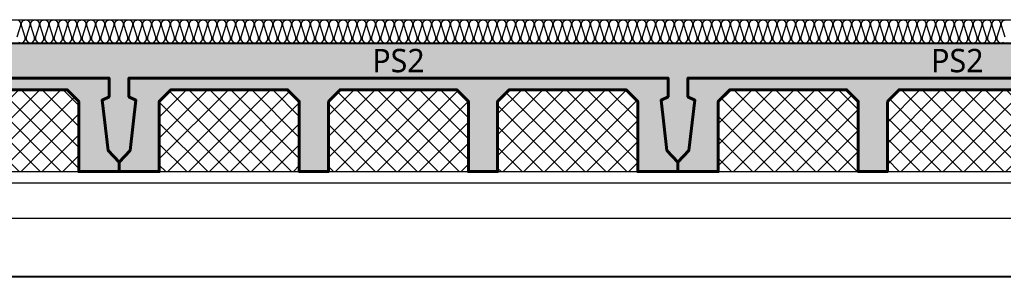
# Model space of a CAD drawing. Header units: millimetres. Extents: x 0 to 420000, y 0 to 297000.
# Drawn here: x 269607 to 273822, y 33150 to 34300 of the extents above; entities that cross this region are included whole.
import ezdxf
from ezdxf.enums import TextEntityAlignment as Align

# ---------------------------------------------------------------- set-up
doc = ezdxf.new("R2010")
doc.units = ezdxf.units.MM
doc.linetypes.add('0731_main_plan$0$form_$0$y-Landschaft$0$_$1$20120914_Verkehrsflächen_Grün$0$20120628_xref - Gammel$1$3_H-GL_F1_U3 - Default$0${ Offset Lines }', pattern=[0])
doc.linetypes.add('CEN', pattern=[62, 60, -1, 0, -1])
for name, color, linetype, lineweight in [('A-AXIS-LINE', 1, 'CEN', 15), ('A-CONC-LIN1', 2, 'Continuous', 40), ('A-CONC-LIN2', 7, 'Continuous', 25), ('A-ELEV-LIN2', 7, 'Continuous', 25), ('A-XXXX-INSL1', 15, 'Continuous', 18), ('A-XXXX-INSL2', 8, 'Continuous', 18)]:
    doc.layers.add(name, color=color, linetype=linetype, lineweight=lineweight)
doc.layers.add('A-CONC-SOLD', color=253, linetype='CEN')
doc.layers.add('A-XXXX-NPLT', color=144, linetype='Continuous', lineweight=15, plot=False)
doc.styles.add('맑은고딕', font='')
doc.styles.get('맑은고딕').set_extended_font_data('Malgun Gothic')

# ---------------------------------------------------------------- blocks, each defined once
blk = doc.blocks.new('axis(211208)')
at = {"layer": 'A-AXIS-LINE', "ltscale": 1000}
blk.add_line((4631788.1, -432118.7), (4955413.1, -432118.7), dxfattribs=at)
blk = doc.blocks.new('PS2')
at = {"layer": 'A-CONC-SOLD'}
h = blk.add_hatch(color=256, dxfattribs=at)
h.dxf.hatch_style = 1
h.paths.add_polyline_path([(1197.5, 0), (-1197.5, 0), (-1197.5, -510), (-1150.5, -460), (-1125, -245), (-1155, -230), (-1155, -150), (1155, -150), (1155, -230), (1125, -245), (1150.5, -460), (1197.5, -510)])
h = blk.add_hatch(color=256, dxfattribs=at)
h.dxf.hatch_style = 1
h.paths.add_polyline_path([(-1150.5, -460), (-1197.5, -510), (-1197.5, -550), (-1025, -550), (-1025, -510), (-1025, -250), (-975, -200), (-475, -200), (-425, -250), (-425, -510), (-425, -550), (-300, -550), (-300, -510), (-300, -250), (-250, -200), (250, -200), (300, -250), (300, -510), (300, -550), (425, -550), (425, -510), (425, -250), (475, -200), (975, -200), (1025, -250), (1025, -510), (1025, -550), (1197.5, -550), (1197.5, -510), (1150.5, -460), (1125, -245), (1155, -230), (1155, -150), (-1155, -150), (-1155, -230), (-1125, -245)])
at = {"layer": 'A-XXXX-INSL2'}
h = blk.add_hatch(dxfattribs=at)
h.set_pattern_fill('ANSI37', color=256, scale=20)
h.set_pattern_definition([(45, (-289951.5, -41968), (-44.90128, 44.90128), []), (135, (-289951.5, -41968), (-44.90128, -44.90128), [])])
h.paths.add_polyline_path([(-975, -200), (-1025, -250), (-1025, -510), (-1025, -550), (-425, -550), (-425, -510), (-425, -250), (-475, -200)])
h.paths.add_polyline_path([(-250, -200), (-300, -250), (-300, -510), (-300, -550), (300, -550), (300, -510), (300, -250), (250, -200)])
h.paths.add_polyline_path([(425, -510), (425, -550), (1025, -550), (1025, -510), (1025, -250), (975, -200), (475, -200), (425, -250)])
at = {"layer": 'A-CONC-LIN1', "color": 2, "linetype": '0731_main_plan$0$form_$0$y-Landschaft$0$_$1$20120914_Verkehrsflächen_Grün$0$20120628_xref - Gammel$1$3_H-GL_F1_U3 - Default$0${ Offset Lines }'}
blk.add_lwpolyline([(-300, -250), (-300, -510), (-300, -510), (-300, -550), (-425, -550), (-425, -510), (-425, -510), (-425, -250), (-475, -200), (-975, -200), (-1025, -250), (-1025, -510), (-1025, -510), (-1025, -550), (-1197.5, -550), (-1197.5, -510), (-1150.5, -460), (-1125, -245), (-1155, -230), (-1155, -150), (1155, -150), (1155, -230), (1125, -245), (1150.5, -460), (1197.5, -510), (1197.5, -550), (1025, -550), (1025, -510), (1025, -510), (1025, -250), (975, -200), (475, -200), (425, -250), (425, -510), (425, -510), (425, -550), (300, -550), (300, -510), (300, -510), (300, -250), (250, -200), (-250, -200)], close=True, dxfattribs=at)
at = {"layer": 'A-CONC-LIN2'}
blk.add_line((-1197.5, 0), (1197.5, 0), dxfattribs=at)
at = {"layer": 'A-XXXX-NPLT'}
for p, q in [((-1025, -550), (-425, -550)), ((-300, -550), (300, -550)), ((425, -550), (1025, -550))]:
    blk.add_line(p, q, dxfattribs=at)
at = {"layer": 'A-XXXX-NPLT', "style": '맑은고딕'}
blk.add_text('PS2', height=100, dxfattribs=at).set_placement((0, -75), align=Align.MIDDLE)
blk = doc.blocks.new('지하2층')
at = {"layer": 'A-ELEV-LIN2'}
blk.add_line((4822823.8, -392368.7), (4877723.8, -392368.7), dxfattribs=at)
at = {"layer": 'A-XXXX-INSL1'}
blk.add_lwpolyline([(4874723.8, -391968.7), (4834673.8, -391968.7), (4834673.8, -392418.7), (4833973.8, -392418.7), (4833973.8, -391968.7), (4825673.8, -391968.7)], dxfattribs=at)
at = {"layer": 'A-XXXX-INSL2'}
blk.add_line((4802023.8, -391268.7), (4878923.8, -391268.7), dxfattribs=at)
for points in [[(4839914.8, -391272.7), (4839921.8, -391282.7), (4839921.8, -391293.7), (4839905.8, -391343.7)], [(4839912.8, -391364.7), (4839923.8, -391368.7), (4839934.8, -391364.7), (4839941.8, -391354.7), (4839941.8, -391343.7), (4839925.8, -391293.7), (4839925.8, -391282.7), (4839932.8, -391272.7), (4839943.8, -391268.7), (4839954.8, -391272.7), (4839961.8, -391282.7), (4839961.8, -391293.7), (4839945.8, -391343.7), (4839945.8, -391354.7), (4839952.8, -391364.7), (4839963.8, -391368.7), (4839974.8, -391364.7), (4839981.8, -391354.7), (4839981.8, -391343.7), (4839965.8, -391293.7), (4839965.8, -391282.7), (4839972.8, -391272.7), (4839983.8, -391268.7), (4839994.8, -391272.7), (4840001.8, -391282.7), (4840001.8, -391293.7), (4839985.8, -391343.7), (4839985.8, -391354.7), (4839992.8, -391364.7), (4840003.8, -391368.7), (4840014.8, -391364.7), (4840021.8, -391354.7), (4840021.8, -391343.7), (4840005.8, -391293.7), (4840005.8, -391282.7), (4840012.8, -391272.7), (4840023.8, -391268.7), (4840034.8, -391272.7), (4840041.8, -391282.7), (4840041.8, -391293.7), (4840025.8, -391343.7), (4840025.8, -391354.7), (4840032.8, -391364.7), (4840043.8, -391368.7), (4840054.8, -391364.7), (4840061.8, -391354.7), (4840061.8, -391343.7), (4840045.8, -391293.7), (4840045.8, -391282.7), (4840052.8, -391272.7), (4840063.8, -391268.7), (4840074.8, -391272.7), (4840081.8, -391282.7), (4840081.8, -391293.7), (4840065.8, -391343.7), (4840065.8, -391354.7), (4840072.8, -391364.7), (4840083.8, -391368.7), (4840094.8, -391364.7), (4840101.8, -391354.7), (4840101.8, -391343.7), (4840085.8, -391293.7), (4840085.8, -391282.7), (4840092.8, -391272.7), (4840103.8, -391268.7), (4840114.8, -391272.7), (4840121.8, -391282.7), (4840121.8, -391293.7), (4840105.8, -391343.7), (4840105.8, -391354.7), (4840112.8, -391364.7), (4840123.8, -391368.7), (4840134.8, -391364.7), (4840141.8, -391354.7), (4840141.8, -391343.7), (4840125.8, -391293.7), (4840125.8, -391282.7), (4840132.8, -391272.7), (4840143.8, -391268.7), (4840154.8, -391272.7), (4840161.8, -391282.7), (4840161.8, -391293.7), (4840145.8, -391343.7), (4840145.8, -391354.7), (4840152.8, -391364.7), (4840163.8, -391368.7), (4840174.8, -391364.7), (4840181.8, -391354.7), (4840181.8, -391343.7), (4840165.8, -391293.7), (4840165.8, -391282.7), (4840172.8, -391272.7), (4840183.8, -391268.7), (4840194.8, -391272.7), (4840201.8, -391282.7), (4840201.8, -391293.7), (4840185.8, -391343.7), (4840185.8, -391354.7), (4840192.8, -391364.7), (4840203.8, -391368.7), (4840214.8, -391364.7), (4840221.8, -391354.7), (4840221.8, -391343.7), (4840205.8, -391293.7), (4840205.8, -391282.7), (4840212.8, -391272.7), (4840223.8, -391268.7), (4840234.8, -391272.7), (4840241.8, -391282.7), (4840241.8, -391293.7), (4840225.8, -391343.7), (4840225.8, -391354.7), (4840232.8, -391364.7), (4840243.8, -391368.7), (4840254.8, -391364.7), (4840261.8, -391354.7), (4840261.8, -391343.7), (4840245.8, -391293.7), (4840245.8, -391282.7), (4840252.8, -391272.7), (4840263.8, -391268.7), (4840274.8, -391272.7), (4840281.8, -391282.7), (4840281.8, -391293.7), (4840265.8, -391343.7), (4840265.8, -391354.7), (4840272.8, -391364.7), (4840283.8, -391368.7), (4840294.8, -391364.7), (4840301.8, -391354.7), (4840301.8, -391343.7), (4840285.8, -391293.7), (4840285.8, -391282.7), (4840292.8, -391272.7), (4840303.8, -391268.7), (4840314.8, -391272.7), (4840321.8, -391282.7), (4840321.8, -391293.7), (4840305.8, -391343.7), (4840305.8, -391354.7), (4840312.8, -391364.7), (4840323.8, -391368.7), (4840334.8, -391364.7), (4840341.8, -391354.7), (4840341.8, -391343.7), (4840325.8, -391293.7), (4840325.8, -391282.7), (4840332.8, -391272.7), (4840343.8, -391268.7), (4840354.8, -391272.7), (4840361.8, -391282.7), (4840361.8, -391293.7), (4840345.8, -391343.7), (4840345.8, -391354.7), (4840352.8, -391364.7), (4840363.8, -391368.7), (4840374.8, -391364.7), (4840381.8, -391354.7), (4840381.8, -391343.7), (4840365.8, -391293.7), (4840365.8, -391282.7), (4840372.8, -391272.7), (4840383.8, -391268.7), (4840394.8, -391272.7), (4840401.8, -391282.7), (4840401.8, -391293.7), (4840385.8, -391343.7), (4840385.8, -391354.7), (4840392.8, -391364.7), (4840403.8, -391368.7), (4840414.8, -391364.7), (4840421.8, -391354.7), (4840421.8, -391343.7), (4840405.8, -391293.7), (4840405.8, -391282.7), (4840412.8, -391272.7), (4840423.8, -391268.7), (4840434.8, -391272.7), (4840441.8, -391282.7), (4840441.8, -391293.7), (4840425.8, -391343.7), (4840425.8, -391354.7), (4840432.8, -391364.7), (4840443.8, -391368.7), (4840454.8, -391364.7), (4840461.8, -391354.7), (4840461.8, -391343.7), (4840445.8, -391293.7), (4840445.8, -391282.7), (4840452.8, -391272.7), (4840463.8, -391268.7), (4840474.8, -391272.7), (4840481.8, -391282.7), (4840481.8, -391293.7), (4840465.8, -391343.7), (4840465.8, -391354.7), (4840472.8, -391364.7), (4840483.8, -391368.7), (4840494.8, -391364.7), (4840501.8, -391354.7), (4840501.8, -391343.7), (4840485.8, -391293.7), (4840485.8, -391282.7), (4840492.8, -391272.7), (4840503.8, -391268.7), (4840514.8, -391272.7), (4840521.8, -391282.7), (4840521.8, -391293.7), (4840505.8, -391343.7), (4840505.8, -391354.7), (4840512.8, -391364.7), (4840523.8, -391368.7), (4840534.8, -391364.7), (4840541.8, -391354.7), (4840541.8, -391343.7), (4840525.8, -391293.7), (4840525.8, -391282.7), (4840532.8, -391272.7), (4840543.8, -391268.7), (4840554.8, -391272.7), (4840561.8, -391282.7), (4840561.8, -391293.7), (4840545.8, -391343.7), (4840545.8, -391354.7), (4840552.8, -391364.7), (4840563.8, -391368.7), (4840574.8, -391364.7), (4840581.8, -391354.7), (4840581.8, -391343.7), (4840565.8, -391293.7), (4840565.8, -391282.7), (4840572.8, -391272.7), (4840583.8, -391268.7), (4840594.8, -391272.7), (4840601.8, -391282.7), (4840601.8, -391293.7), (4840585.8, -391343.7), (4840585.8, -391354.7), (4840592.8, -391364.7), (4840603.8, -391368.7), (4840614.8, -391364.7), (4840621.8, -391354.7), (4840621.8, -391343.7), (4840605.8, -391293.7), (4840605.8, -391282.7), (4840612.8, -391272.7), (4840623.8, -391268.7), (4840634.8, -391272.7), (4840641.8, -391282.7), (4840641.8, -391293.7), (4840625.8, -391343.7), (4840625.8, -391354.7), (4840632.8, -391364.7), (4840643.8, -391368.7), (4840654.8, -391364.7), (4840661.8, -391354.7), (4840661.8, -391343.7), (4840645.8, -391293.7), (4840645.8, -391282.7), (4840652.8, -391272.7), (4840663.8, -391268.7), (4840674.8, -391272.7), (4840681.8, -391282.7), (4840681.8, -391293.7), (4840665.8, -391343.7), (4840665.8, -391354.7), (4840672.8, -391364.7), (4840683.8, -391368.7), (4840694.8, -391364.7), (4840701.8, -391354.7), (4840701.8, -391343.7), (4840685.8, -391293.7), (4840685.8, -391282.7), (4840692.8, -391272.7), (4840703.8, -391268.7), (4840714.8, -391272.7), (4840721.8, -391282.7), (4840721.8, -391293.7), (4840705.8, -391343.7), (4840705.8, -391354.7), (4840712.8, -391364.7), (4840723.8, -391368.7), (4840734.8, -391364.7), (4840741.8, -391354.7), (4840741.8, -391343.7), (4840725.8, -391293.7), (4840725.8, -391282.7), (4840732.8, -391272.7), (4840743.8, -391268.7), (4840754.8, -391272.7), (4840761.8, -391282.7), (4840761.8, -391293.7), (4840745.8, -391343.7), (4840745.8, -391354.7), (4840752.8, -391364.7), (4840763.8, -391368.7), (4840774.8, -391364.7), (4840781.8, -391354.7), (4840781.8, -391343.7), (4840765.8, -391293.7), (4840765.8, -391282.7), (4840772.8, -391272.7), (4840783.8, -391268.7), (4840794.8, -391272.7), (4840801.8, -391282.7), (4840801.8, -391293.7), (4840785.8, -391343.7), (4840785.8, -391354.7), (4840792.8, -391364.7), (4840803.8, -391368.7), (4840814.8, -391364.7), (4840821.8, -391354.7), (4840821.8, -391343.7), (4840805.8, -391293.7), (4840805.8, -391282.7), (4840812.8, -391272.7), (4840823.8, -391268.7), (4840834.8, -391272.7), (4840841.8, -391282.7), (4840841.8, -391293.7), (4840825.8, -391343.7), (4840825.8, -391354.7), (4840832.8, -391364.7), (4840843.8, -391368.7), (4840854.8, -391364.7), (4840861.8, -391354.7), (4840861.8, -391343.7), (4840845.8, -391293.7), (4840845.8, -391282.7), (4840852.8, -391272.7), (4840863.8, -391268.7), (4840874.8, -391272.7), (4840881.8, -391282.7), (4840881.8, -391293.7), (4840865.8, -391343.7), (4840865.8, -391354.7), (4840872.8, -391364.7), (4840883.8, -391368.7), (4840894.8, -391364.7), (4840901.8, -391354.7), (4840901.8, -391343.7), (4840885.8, -391293.7), (4840885.8, -391282.7), (4840892.8, -391272.7), (4840903.8, -391268.7), (4840914.8, -391272.7), (4840921.8, -391282.7), (4840921.8, -391293.7), (4840905.8, -391343.7), (4840905.8, -391354.7), (4840912.8, -391364.7), (4840923.8, -391368.7), (4840934.8, -391364.7), (4840941.8, -391354.7), (4840941.8, -391343.7), (4840925.8, -391293.7), (4840925.8, -391282.7), (4840932.8, -391272.7), (4840943.8, -391268.7), (4840954.8, -391272.7), (4840961.8, -391282.7), (4840961.8, -391293.7), (4840945.8, -391343.7), (4840945.8, -391354.7), (4840952.8, -391364.7), (4840963.8, -391368.7), (4840974.8, -391364.7), (4840981.8, -391354.7), (4840981.8, -391343.7), (4840965.8, -391293.7), (4840965.8, -391282.7), (4840972.8, -391272.7), (4840983.8, -391268.7), (4840994.8, -391272.7), (4841001.8, -391282.7), (4841001.8, -391293.7), (4840985.8, -391343.7), (4840985.8, -391354.7), (4840992.8, -391364.7), (4841003.8, -391368.7), (4841014.8, -391364.7), (4841021.8, -391354.7), (4841021.8, -391343.7), (4841005.8, -391293.7), (4841005.8, -391282.7), (4841012.8, -391272.7), (4841023.8, -391268.7), (4841034.8, -391272.7), (4841041.8, -391282.7), (4841041.8, -391293.7), (4841025.8, -391343.7), (4841025.8, -391354.7), (4841032.8, -391364.7), (4841043.8, -391368.7), (4841054.8, -391364.7), (4841061.8, -391354.7), (4841061.8, -391343.7), (4841045.8, -391293.7), (4841045.8, -391282.7), (4841052.8, -391272.7), (4841063.8, -391268.7), (4841074.8, -391272.7), (4841081.8, -391282.7), (4841081.8, -391293.7), (4841065.8, -391343.7), (4841065.8, -391354.7), (4841072.8, -391364.7), (4841083.8, -391368.7), (4841094.8, -391364.7), (4841101.8, -391354.7), (4841101.8, -391343.7), (4841085.8, -391293.7), (4841085.8, -391282.7), (4841092.8, -391272.7), (4841103.8, -391268.7), (4841114.8, -391272.7), (4841121.8, -391282.7), (4841121.8, -391293.7), (4841105.8, -391343.7), (4841105.8, -391354.7), (4841112.8, -391364.7), (4841123.8, -391368.7), (4841134.8, -391364.7), (4841141.8, -391354.7), (4841141.8, -391343.7), (4841125.8, -391293.7), (4841125.8, -391282.7), (4841132.8, -391272.7), (4841143.8, -391268.7), (4841154.8, -391272.7), (4841161.8, -391282.7), (4841161.8, -391293.7), (4841145.8, -391343.7), (4841145.8, -391354.7), (4841152.8, -391364.7), (4841163.8, -391368.7), (4841174.8, -391364.7), (4841181.8, -391354.7), (4841181.8, -391343.7), (4841165.8, -391293.7), (4841165.8, -391282.7), (4841172.8, -391272.7), (4841183.8, -391268.7), (4841194.8, -391272.7), (4841201.8, -391282.7), (4841201.8, -391293.7), (4841185.8, -391343.7), (4841185.8, -391354.7), (4841192.8, -391364.7), (4841203.8, -391368.7), (4841214.8, -391364.7), (4841221.8, -391354.7), (4841221.8, -391343.7), (4841205.8, -391293.7), (4841205.8, -391282.7), (4841212.8, -391272.7), (4841223.8, -391268.7), (4841234.8, -391272.7), (4841241.8, -391282.7), (4841241.8, -391293.7), (4841225.8, -391343.7), (4841225.8, -391354.7), (4841232.8, -391364.7), (4841243.8, -391368.7), (4841254.8, -391364.7), (4841261.8, -391354.7), (4841261.8, -391343.7), (4841245.8, -391293.7), (4841245.8, -391282.7), (4841252.8, -391272.7), (4841263.8, -391268.7), (4841274.8, -391272.7), (4841281.8, -391282.7), (4841281.8, -391293.7), (4841265.8, -391343.7), (4841265.8, -391354.7), (4841272.8, -391364.7), (4841283.8, -391368.7), (4841294.8, -391364.7), (4841301.8, -391354.7), (4841301.8, -391343.7), (4841285.8, -391293.7), (4841285.8, -391282.7), (4841292.8, -391272.7), (4841303.8, -391268.7), (4841314.8, -391272.7), (4841321.8, -391282.7), (4841321.8, -391293.7), (4841305.8, -391343.7), (4841305.8, -391354.7), (4841312.8, -391364.7), (4841323.8, -391368.7), (4841334.8, -391364.7), (4841341.8, -391354.7), (4841341.8, -391343.7), (4841325.8, -391293.7), (4841325.8, -391282.7), (4841332.8, -391272.7), (4841343.8, -391268.7), (4841354.8, -391272.7), (4841361.8, -391282.7), (4841361.8, -391293.7), (4841345.8, -391343.7), (4841345.8, -391354.7), (4841352.8, -391364.7), (4841363.8, -391368.7), (4841374.8, -391364.7), (4841381.8, -391354.7), (4841381.8, -391343.7), (4841365.8, -391293.7), (4841365.8, -391282.7), (4841372.8, -391272.7), (4841383.8, -391268.7), (4841394.8, -391272.7), (4841401.8, -391282.7), (4841401.8, -391293.7), (4841385.8, -391343.7), (4841385.8, -391354.7), (4841392.8, -391364.7), (4841403.8, -391368.7), (4841414.8, -391364.7), (4841421.8, -391354.7), (4841421.8, -391343.7), (4841405.8, -391293.7), (4841405.8, -391282.7), (4841412.8, -391272.7), (4841423.8, -391268.7), (4841434.8, -391272.7), (4841441.8, -391282.7), (4841441.8, -391293.7), (4841425.8, -391343.7), (4841425.8, -391354.7), (4841432.8, -391364.7), (4841443.8, -391368.7), (4841454.8, -391364.7), (4841461.8, -391354.7), (4841461.8, -391343.7), (4841445.8, -391293.7), (4841445.8, -391282.7), (4841452.8, -391272.7), (4841463.8, -391268.7), (4841474.8, -391272.7), (4841481.8, -391282.7), (4841481.8, -391293.7), (4841465.8, -391343.7), (4841465.8, -391354.7), (4841472.8, -391364.7), (4841483.8, -391368.7), (4841494.8, -391364.7), (4841501.8, -391354.7), (4841501.8, -391343.7), (4841485.8, -391293.7), (4841485.8, -391282.7), (4841492.8, -391272.7), (4841503.8, -391268.7), (4841514.8, -391272.7), (4841521.8, -391282.7), (4841521.8, -391293.7), (4841505.8, -391343.7), (4841505.8, -391354.7), (4841512.8, -391364.7), (4841523.8, -391368.7), (4841534.8, -391364.7), (4841541.8, -391354.7), (4841541.8, -391343.7), (4841525.8, -391293.7), (4841525.8, -391282.7), (4841532.8, -391272.7), (4841543.8, -391268.7), (4841554.8, -391272.7), (4841561.8, -391282.7), (4841561.8, -391293.7), (4841545.8, -391343.7), (4841545.8, -391354.7), (4841552.8, -391364.7), (4841563.8, -391368.7), (4841574.8, -391364.7), (4841581.8, -391354.7), (4841581.8, -391343.7), (4841565.8, -391293.7), (4841565.8, -391282.7), (4841572.8, -391272.7), (4841583.8, -391268.7), (4841594.8, -391272.7), (4841601.8, -391282.7), (4841601.8, -391293.7), (4841585.8, -391343.7), (4841585.8, -391354.7), (4841592.8, -391364.7), (4841603.8, -391368.7), (4841614.8, -391364.7), (4841621.8, -391354.7), (4841621.8, -391343.7), (4841605.8, -391293.7), (4841605.8, -391282.7), (4841612.8, -391272.7), (4841623.8, -391268.7), (4841634.8, -391272.7), (4841641.8, -391282.7), (4841641.8, -391293.7), (4841625.8, -391343.7), (4841625.8, -391354.7), (4841632.8, -391364.7), (4841643.8, -391368.7), (4841654.8, -391364.7), (4841661.8, -391354.7), (4841661.8, -391343.7), (4841645.8, -391293.7), (4841645.8, -391282.7), (4841652.8, -391272.7), (4841663.8, -391268.7), (4841674.8, -391272.7), (4841681.8, -391282.7), (4841681.8, -391293.7), (4841665.8, -391343.7), (4841665.8, -391354.7), (4841672.8, -391364.7), (4841683.8, -391368.7), (4841694.8, -391364.7), (4841701.8, -391354.7), (4841701.8, -391343.7), (4841685.8, -391293.7), (4841685.8, -391282.7), (4841692.8, -391272.7), (4841703.8, -391268.7), (4841714.8, -391272.7), (4841721.8, -391282.7), (4841721.8, -391293.7), (4841705.8, -391343.7), (4841705.8, -391354.7), (4841712.8, -391364.7), (4841723.8, -391368.7), (4841734.8, -391364.7), (4841741.8, -391354.7), (4841741.8, -391343.7), (4841725.8, -391293.7), (4841725.8, -391282.7), (4841732.8, -391272.7), (4841743.8, -391268.7), (4841754.8, -391272.7), (4841761.8, -391282.7), (4841761.8, -391293.7), (4841745.8, -391343.7), (4841745.8, -391354.7), (4841752.8, -391364.7), (4841763.8, -391368.7), (4841774.8, -391364.7), (4841781.8, -391354.7), (4841781.8, -391343.7), (4841765.8, -391293.7), (4841765.8, -391282.7), (4841772.8, -391272.7), (4841783.8, -391268.7), (4841794.8, -391272.7), (4841801.8, -391282.7), (4841801.8, -391293.7), (4841785.8, -391343.7), (4841785.8, -391354.7), (4841792.8, -391364.7), (4841803.8, -391368.7), (4841814.8, -391364.7), (4841821.8, -391354.7), (4841821.8, -391343.7), (4841805.8, -391293.7), (4841805.8, -391282.7), (4841812.8, -391272.7), (4841823.8, -391268.7), (4841834.8, -391272.7), (4841841.8, -391282.7), (4841841.8, -391293.7), (4841825.8, -391343.7), (4841825.8, -391354.7), (4841832.8, -391364.7), (4841843.8, -391368.7), (4841854.8, -391364.7), (4841861.8, -391354.7), (4841861.8, -391343.7), (4841845.8, -391293.7), (4841845.8, -391282.7), (4841852.8, -391272.7), (4841863.8, -391268.7), (4841874.8, -391272.7), (4841881.8, -391282.7), (4841881.8, -391293.7), (4841865.8, -391343.7), (4841865.8, -391354.7), (4841872.8, -391364.7), (4841883.8, -391368.7), (4841894.8, -391364.7), (4841901.8, -391354.7), (4841901.8, -391343.7), (4841885.8, -391293.7), (4841885.8, -391282.7), (4841892.8, -391272.7), (4841903.8, -391268.7), (4841914.8, -391272.7), (4841921.8, -391282.7), (4841921.8, -391293.7), (4841905.8, -391343.7), (4841905.8, -391354.7), (4841912.8, -391364.7), (4841923.8, -391368.7), (4841934.8, -391364.7), (4841941.8, -391354.7), (4841941.8, -391343.7), (4841925.8, -391293.7), (4841925.8, -391282.7), (4841932.8, -391272.7), (4841943.8, -391268.7), (4841954.8, -391272.7), (4841961.8, -391282.7), (4841961.8, -391293.7), (4841945.8, -391343.7), (4841945.8, -391354.7), (4841952.8, -391364.7), (4841963.8, -391368.7), (4841974.8, -391364.7), (4841981.8, -391354.7), (4841981.8, -391343.7), (4841965.8, -391293.7), (4841965.8, -391282.7), (4841972.8, -391272.7), (4841983.8, -391268.7), (4841994.8, -391272.7), (4842001.8, -391282.7), (4842001.8, -391293.7), (4841985.8, -391343.7), (4841985.8, -391354.7), (4841992.8, -391364.7), (4842003.8, -391368.7), (4842014.8, -391364.7), (4842021.8, -391354.7), (4842021.8, -391343.7), (4842005.8, -391293.7), (4842005.8, -391282.7), (4842012.8, -391272.7), (4842023.8, -391268.7), (4842034.8, -391272.7), (4842041.8, -391282.7), (4842041.8, -391293.7), (4842025.8, -391343.7), (4842025.8, -391354.7), (4842032.8, -391364.7), (4842043.8, -391368.7), (4842054.8, -391364.7), (4842061.8, -391354.7), (4842061.8, -391343.7), (4842045.8, -391293.7), (4842045.8, -391282.7), (4842052.8, -391272.7), (4842063.8, -391268.7), (4842074.8, -391272.7), (4842081.8, -391282.7), (4842081.8, -391293.7), (4842065.8, -391343.7), (4842065.8, -391354.7), (4842072.8, -391364.7), (4842083.8, -391368.7), (4842094.8, -391364.7), (4842101.8, -391354.7), (4842101.8, -391343.7), (4842085.8, -391293.7), (4842085.8, -391282.7), (4842092.8, -391272.7), (4842103.8, -391268.7), (4842114.8, -391272.7), (4842121.8, -391282.7), (4842121.8, -391293.7), (4842105.8, -391343.7), (4842105.8, -391354.7), (4842112.8, -391364.7), (4842123.8, -391368.7), (4842134.8, -391364.7), (4842141.8, -391354.7), (4842141.8, -391343.7), (4842125.8, -391293.7), (4842125.8, -391282.7), (4842132.8, -391272.7), (4842143.8, -391268.7), (4842154.8, -391272.7), (4842161.8, -391282.7), (4842161.8, -391293.7), (4842145.8, -391343.7), (4842145.8, -391354.7), (4842152.8, -391364.7), (4842163.8, -391368.7), (4842174.8, -391364.7), (4842181.8, -391354.7), (4842181.8, -391343.7), (4842165.8, -391293.7), (4842165.8, -391282.7), (4842172.8, -391272.7), (4842183.8, -391268.7), (4842194.8, -391272.7), (4842201.8, -391282.7), (4842201.8, -391293.7), (4842185.8, -391343.7), (4842185.8, -391354.7), (4842192.8, -391364.7), (4842203.8, -391368.7), (4842214.8, -391364.7), (4842221.8, -391354.7), (4842221.8, -391343.7), (4842205.8, -391293.7), (4842205.8, -391282.7), (4842212.8, -391272.7), (4842223.8, -391268.7), (4842234.8, -391272.7), (4842241.8, -391282.7), (4842241.8, -391293.7), (4842225.8, -391343.7), (4842225.8, -391354.7), (4842232.8, -391364.7), (4842243.8, -391368.7), (4842254.8, -391364.7), (4842261.8, -391354.7), (4842261.8, -391343.7), (4842245.8, -391293.7), (4842245.8, -391282.7), (4842252.8, -391272.7), (4842263.8, -391268.7), (4842274.8, -391272.7), (4842281.8, -391282.7), (4842281.8, -391293.7), (4842265.8, -391343.7), (4842265.8, -391354.7), (4842272.8, -391364.7), (4842283.8, -391368.7), (4842294.8, -391364.7), (4842301.8, -391354.7), (4842301.8, -391343.7), (4842285.8, -391293.7), (4842285.8, -391282.7), (4842292.8, -391272.7), (4842303.8, -391268.7), (4842314.8, -391272.7), (4842321.8, -391282.7), (4842321.8, -391293.7), (4842305.8, -391343.7), (4842305.8, -391354.7), (4842312.8, -391364.7), (4842323.8, -391368.7), (4842334.8, -391364.7), (4842341.8, -391354.7), (4842341.8, -391343.7), (4842325.8, -391293.7), (4842325.8, -391282.7), (4842332.8, -391272.7), (4842343.8, -391268.7), (4842354.8, -391272.7), (4842361.8, -391282.7), (4842361.8, -391293.7), (4842345.8, -391343.7), (4842345.8, -391354.7), (4842352.8, -391364.7), (4842363.8, -391368.7), (4842374.8, -391364.7), (4842381.8, -391354.7), (4842381.8, -391343.7), (4842365.8, -391293.7), (4842365.8, -391282.7), (4842372.8, -391272.7), (4842383.8, -391268.7), (4842394.8, -391272.7), (4842401.8, -391282.7), (4842401.8, -391293.7), (4842385.8, -391343.7), (4842385.8, -391354.7), (4842392.8, -391364.7), (4842403.8, -391368.7), (4842414.8, -391364.7), (4842421.8, -391354.7), (4842421.8, -391343.7), (4842405.8, -391293.7), (4842405.8, -391282.7), (4842412.8, -391272.7), (4842423.8, -391268.7), (4842434.8, -391272.7), (4842441.8, -391282.7), (4842441.8, -391293.7), (4842425.8, -391343.7), (4842425.8, -391354.7), (4842432.8, -391364.7), (4842443.8, -391368.7), (4842454.8, -391364.7), (4842461.8, -391354.7), (4842461.8, -391343.7), (4842445.8, -391293.7), (4842445.8, -391282.7), (4842452.8, -391272.7), (4842463.8, -391268.7), (4842474.8, -391272.7), (4842481.8, -391282.7), (4842481.8, -391293.7), (4842465.8, -391343.7), (4842465.8, -391354.7), (4842472.8, -391364.7), (4842483.8, -391368.7), (4842494.8, -391364.7), (4842501.8, -391354.7), (4842501.8, -391343.7), (4842485.8, -391293.7), (4842485.8, -391282.7), (4842492.8, -391272.7), (4842503.8, -391268.7), (4842514.8, -391272.7), (4842521.8, -391282.7), (4842521.8, -391293.7), (4842505.8, -391343.7), (4842505.8, -391354.7), (4842512.8, -391364.7), (4842523.8, -391368.7), (4842534.8, -391364.7), (4842541.8, -391354.7), (4842541.8, -391343.7), (4842525.8, -391293.7), (4842525.8, -391282.7), (4842532.8, -391272.7), (4842543.8, -391268.7), (4842554.8, -391272.7), (4842561.8, -391282.7), (4842561.8, -391293.7), (4842545.8, -391343.7), (4842545.8, -391354.7), (4842552.8, -391364.7), (4842563.8, -391368.7), (4842574.8, -391364.7), (4842581.8, -391354.7), (4842581.8, -391343.7), (4842565.8, -391293.7), (4842565.8, -391282.7), (4842572.8, -391272.7), (4842583.8, -391268.7), (4842594.8, -391272.7), (4842601.8, -391282.7), (4842601.8, -391293.7), (4842585.8, -391343.7), (4842585.8, -391354.7), (4842592.8, -391364.7), (4842603.8, -391368.7), (4842614.8, -391364.7), (4842621.8, -391354.7), (4842621.8, -391343.7), (4842605.8, -391293.7), (4842605.8, -391282.7), (4842612.8, -391272.7), (4842623.8, -391268.7), (4842634.8, -391272.7), (4842641.8, -391282.7), (4842641.8, -391293.7), (4842625.8, -391343.7), (4842625.8, -391354.7), (4842632.8, -391364.7), (4842643.8, -391368.7), (4842654.8, -391364.7), (4842661.8, -391354.7), (4842661.8, -391343.7), (4842645.8, -391293.7), (4842645.8, -391282.7), (4842652.8, -391272.7), (4842663.8, -391268.7), (4842674.8, -391272.7), (4842681.8, -391282.7), (4842681.8, -391293.7), (4842665.8, -391343.7), (4842665.8, -391354.7), (4842672.8, -391364.7), (4842683.8, -391368.7), (4842694.8, -391364.7), (4842701.8, -391354.7), (4842701.8, -391343.7), (4842685.8, -391293.7), (4842685.8, -391282.7), (4842692.8, -391272.7), (4842703.8, -391268.7), (4842714.8, -391272.7), (4842721.8, -391282.7), (4842721.8, -391293.7), (4842705.8, -391343.7), (4842705.8, -391354.7), (4842712.8, -391364.7), (4842723.8, -391368.7), (4842734.8, -391364.7), (4842741.8, -391354.7), (4842741.8, -391343.7), (4842725.8, -391293.7), (4842725.8, -391282.7), (4842732.8, -391272.7), (4842743.8, -391268.7), (4842754.8, -391272.7), (4842761.8, -391282.7), (4842761.8, -391293.7), (4842745.8, -391343.7), (4842745.8, -391354.7), (4842752.8, -391364.7), (4842763.8, -391368.7), (4842774.8, -391364.7), (4842781.8, -391354.7), (4842781.8, -391343.7), (4842765.8, -391293.7), (4842765.8, -391282.7), (4842772.8, -391272.7), (4842783.8, -391268.7), (4842794.8, -391272.7), (4842801.8, -391282.7), (4842801.8, -391293.7), (4842785.8, -391343.7), (4842785.8, -391354.7), (4842792.8, -391364.7), (4842803.8, -391368.7), (4842814.8, -391364.7), (4842821.8, -391354.7), (4842821.8, -391343.7), (4842805.8, -391293.7), (4842805.8, -391282.7), (4842812.8, -391272.7), (4842823.8, -391268.7), (4842834.8, -391272.7), (4842841.8, -391282.7), (4842841.8, -391293.7), (4842825.8, -391343.7), (4842825.8, -391354.7), (4842832.8, -391364.7), (4842843.8, -391368.7), (4842854.8, -391364.7), (4842861.8, -391354.7), (4842861.8, -391343.7), (4842845.8, -391293.7), (4842845.8, -391282.7), (4842852.8, -391272.7), (4842863.8, -391268.7), (4842874.8, -391272.7), (4842881.8, -391282.7), (4842881.8, -391293.7), (4842865.8, -391343.7), (4842865.8, -391354.7), (4842872.8, -391364.7), (4842883.8, -391368.7), (4842894.8, -391364.7), (4842901.8, -391354.7), (4842901.8, -391343.7), (4842885.8, -391293.7), (4842885.8, -391282.7), (4842892.8, -391272.7), (4842903.8, -391268.7), (4842914.8, -391272.7), (4842921.8, -391282.7), (4842921.8, -391293.7), (4842905.8, -391343.7), (4842905.8, -391354.7), (4842912.8, -391364.7), (4842923.8, -391368.7), (4842934.8, -391364.7), (4842941.8, -391354.7), (4842941.8, -391343.7), (4842925.8, -391293.7), (4842925.8, -391282.7), (4842932.8, -391272.7), (4842943.8, -391268.7), (4842954.8, -391272.7), (4842961.8, -391282.7), (4842961.8, -391293.7), (4842945.8, -391343.7), (4842945.8, -391354.7), (4842952.8, -391364.7), (4842963.8, -391368.7), (4842974.8, -391364.7), (4842981.8, -391354.7), (4842981.8, -391343.7), (4842965.8, -391293.7), (4842965.8, -391282.7), (4842972.8, -391272.7), (4842983.8, -391268.7), (4842994.8, -391272.7), (4843001.8, -391282.7), (4843001.8, -391293.7), (4842985.8, -391343.7), (4842985.8, -391354.7), (4842992.8, -391364.7), (4843003.8, -391368.7), (4843014.8, -391364.7), (4843021.8, -391354.7), (4843021.8, -391343.7), (4843005.8, -391293.7), (4843005.8, -391282.7), (4843012.8, -391272.7), (4843023.8, -391268.7), (4843034.8, -391272.7), (4843041.8, -391282.7), (4843041.8, -391293.7), (4843025.8, -391343.7), (4843025.8, -391354.7), (4843032.8, -391364.7), (4843043.8, -391368.7), (4843054.8, -391364.7), (4843061.8, -391354.7), (4843061.8, -391343.7), (4843045.8, -391293.7), (4843045.8, -391282.7), (4843052.8, -391272.7), (4843063.8, -391268.7), (4843074.8, -391272.7), (4843081.8, -391282.7), (4843081.8, -391293.7), (4843065.8, -391343.7), (4843065.8, -391354.7), (4843072.8, -391364.7), (4843083.8, -391368.7), (4843094.8, -391364.7), (4843101.8, -391354.7), (4843101.8, -391343.7), (4843085.8, -391293.7), (4843085.8, -391282.7), (4843092.8, -391272.7), (4843103.8, -391268.7), (4843114.8, -391272.7), (4843121.8, -391282.7), (4843121.8, -391293.7), (4843105.8, -391343.7), (4843105.8, -391354.7), (4843112.8, -391364.7), (4843123.8, -391368.7), (4843134.8, -391364.7), (4843141.8, -391354.7), (4843141.8, -391343.7), (4843125.8, -391293.7), (4843125.8, -391282.7), (4843132.8, -391272.7), (4843143.8, -391268.7), (4843154.8, -391272.7), (4843161.8, -391282.7), (4843161.8, -391293.7), (4843145.8, -391343.7), (4843145.8, -391354.7), (4843152.8, -391364.7), (4843163.8, -391368.7), (4843174.8, -391364.7), (4843181.8, -391354.7), (4843181.8, -391343.7), (4843165.8, -391293.7), (4843165.8, -391282.7), (4843172.8, -391272.7), (4843183.8, -391268.7), (4843194.8, -391272.7), (4843201.8, -391282.7), (4843201.8, -391293.7), (4843185.8, -391343.7), (4843185.8, -391354.7), (4843192.8, -391364.7), (4843203.8, -391368.7), (4843214.8, -391364.7), (4843221.8, -391354.7), (4843221.8, -391343.7), (4843205.8, -391293.7), (4843205.8, -391282.7), (4843212.8, -391272.7), (4843223.8, -391268.7), (4843234.8, -391272.7), (4843241.8, -391282.7), (4843241.8, -391293.7), (4843225.8, -391343.7), (4843225.8, -391354.7), (4843232.8, -391364.7), (4843243.8, -391368.7), (4843254.8, -391364.7), (4843261.8, -391354.7), (4843261.8, -391343.7), (4843245.8, -391293.7), (4843245.8, -391282.7), (4843252.8, -391272.7), (4843263.8, -391268.7), (4843274.8, -391272.7), (4843281.8, -391282.7), (4843281.8, -391293.7), (4843265.8, -391343.7), (4843265.8, -391354.7), (4843272.8, -391364.7), (4843283.8, -391368.7), (4843294.8, -391364.7), (4843301.8, -391354.7), (4843301.8, -391343.7), (4843285.8, -391293.7), (4843285.8, -391282.7), (4843292.8, -391272.7), (4843303.8, -391268.7), (4843314.8, -391272.7), (4843321.8, -391282.7), (4843321.8, -391293.7), (4843305.8, -391343.7), (4843305.8, -391354.7), (4843312.8, -391364.7), (4843323.8, -391368.7), (4843334.8, -391364.7), (4843341.8, -391354.7), (4843341.8, -391343.7), (4843325.8, -391293.7), (4843325.8, -391282.7), (4843332.8, -391272.7), (4843343.8, -391268.7), (4843354.8, -391272.7), (4843361.8, -391282.7), (4843361.8, -391293.7), (4843345.8, -391343.7), (4843345.8, -391354.7), (4843352.8, -391364.7), (4843363.8, -391368.7), (4843374.8, -391364.7), (4843381.8, -391354.7), (4843381.8, -391343.7), (4843365.8, -391293.7), (4843365.8, -391282.7), (4843372.8, -391272.7), (4843383.8, -391268.7), (4843394.8, -391272.7), (4843401.8, -391282.7), (4843401.8, -391293.7), (4843385.8, -391343.7), (4843385.8, -391354.7), (4843392.8, -391364.7), (4843403.8, -391368.7), (4843414.8, -391364.7), (4843421.8, -391354.7), (4843421.8, -391343.7), (4843405.8, -391293.7), (4843405.8, -391282.7), (4843412.8, -391272.7), (4843423.8, -391268.7), (4843434.8, -391272.7), (4843441.8, -391282.7), (4843441.8, -391293.7), (4843425.8, -391343.7), (4843425.8, -391354.7), (4843432.8, -391364.7), (4843443.8, -391368.7), (4843454.8, -391364.7), (4843461.8, -391354.7), (4843461.8, -391343.7), (4843445.8, -391293.7), (4843445.8, -391282.7), (4843452.8, -391272.7), (4843463.8, -391268.7), (4843474.8, -391272.7), (4843481.8, -391282.7), (4843481.8, -391293.7), (4843465.8, -391343.7), (4843465.8, -391354.7), (4843472.8, -391364.7), (4843483.8, -391368.7), (4843494.8, -391364.7), (4843501.8, -391354.7), (4843501.8, -391343.7), (4843485.8, -391293.7), (4843485.8, -391282.7), (4843492.8, -391272.7), (4843503.8, -391268.7), (4843514.8, -391272.7), (4843521.8, -391282.7), (4843521.8, -391293.7), (4843505.8, -391343.7), (4843505.8, -391354.7), (4843512.8, -391364.7), (4843523.8, -391368.7), (4843534.8, -391364.7), (4843541.8, -391354.7), (4843541.8, -391343.7), (4843525.8, -391293.7), (4843525.8, -391282.7), (4843532.8, -391272.7), (4843543.8, -391268.7), (4843554.8, -391272.7), (4843561.8, -391282.7), (4843561.8, -391293.7), (4843545.8, -391343.7), (4843545.8, -391354.7), (4843552.8, -391364.7), (4843563.8, -391368.7), (4843574.8, -391364.7), (4843581.8, -391354.7), (4843581.8, -391343.7), (4843565.8, -391293.7), (4843565.8, -391282.7), (4843572.8, -391272.7), (4843583.8, -391268.7), (4843594.8, -391272.7), (4843601.8, -391282.7), (4843601.8, -391293.7), (4843585.8, -391343.7), (4843585.8, -391354.7), (4843592.8, -391364.7), (4843603.8, -391368.7), (4843614.8, -391364.7), (4843621.8, -391354.7), (4843621.8, -391343.7), (4843605.8, -391293.7), (4843605.8, -391282.7), (4843612.8, -391272.7), (4843623.8, -391268.7), (4843634.8, -391272.7), (4843641.8, -391282.7), (4843641.8, -391293.7), (4843625.8, -391343.7), (4843625.8, -391354.7), (4843632.8, -391364.7), (4843643.8, -391368.7), (4843654.8, -391364.7), (4843661.8, -391354.7), (4843661.8, -391343.7), (4843645.8, -391293.7), (4843645.8, -391282.7), (4843652.8, -391272.7), (4843663.8, -391268.7), (4843674.8, -391272.7), (4843681.8, -391282.7), (4843681.8, -391293.7), (4843665.8, -391343.7), (4843665.8, -391354.7), (4843672.8, -391364.7), (4843683.8, -391368.7), (4843694.8, -391364.7), (4843701.8, -391354.7), (4843701.8, -391343.7), (4843685.8, -391293.7), (4843685.8, -391282.7), (4843692.8, -391272.7), (4843703.8, -391268.7), (4843714.8, -391272.7), (4843721.8, -391282.7), (4843721.8, -391293.7), (4843705.8, -391343.7), (4843705.8, -391354.7), (4843712.8, -391364.7), (4843723.8, -391368.7), (4843734.8, -391364.7), (4843741.8, -391354.7), (4843741.8, -391343.7), (4843725.8, -391293.7), (4843725.8, -391282.7), (4843732.8, -391272.7), (4843743.8, -391268.7), (4843754.8, -391272.7), (4843761.8, -391282.7), (4843761.8, -391293.7), (4843745.8, -391343.7), (4843745.8, -391354.7), (4843752.8, -391364.7), (4843763.8, -391368.7), (4843774.8, -391364.7), (4843781.8, -391354.7), (4843781.8, -391343.7), (4843765.8, -391293.7), (4843765.8, -391282.7), (4843772.8, -391272.7), (4843783.8, -391268.7), (4843794.8, -391272.7), (4843801.8, -391282.7), (4843801.8, -391293.7), (4843785.8, -391343.7), (4843785.8, -391354.7), (4843792.8, -391364.7), (4843803.8, -391368.7), (4843814.8, -391364.7), (4843821.8, -391354.7), (4843821.8, -391343.7), (4843805.8, -391293.7), (4843805.8, -391282.7), (4843812.8, -391272.7), (4843823.8, -391268.7), (4843834.8, -391272.7), (4843841.8, -391282.7), (4843841.8, -391293.7), (4843825.8, -391343.7), (4843825.8, -391354.7), (4843832.8, -391364.7), (4843843.8, -391368.7), (4843854.8, -391364.7), (4843861.8, -391354.7), (4843861.8, -391343.7), (4843845.8, -391293.7), (4843845.8, -391282.7), (4843852.8, -391272.7), (4843863.8, -391268.7), (4843874.8, -391272.7), (4843881.8, -391282.7), (4843881.8, -391293.7), (4843865.8, -391343.7), (4843865.8, -391354.7), (4843872.8, -391364.7), (4843883.8, -391368.7), (4843894.8, -391364.7), (4843901.8, -391354.7), (4843901.8, -391343.7), (4843885.8, -391293.7), (4843885.8, -391282.7), (4843892.8, -391272.7), (4843903.8, -391268.7), (4843914.8, -391272.7), (4843921.8, -391282.7), (4843921.8, -391293.7), (4843905.8, -391343.7), (4843905.8, -391354.7), (4843912.8, -391364.7), (4843923.8, -391368.7), (4843934.8, -391364.7), (4843941.8, -391354.7), (4843941.8, -391343.7), (4843925.8, -391293.7), (4843925.8, -391282.7), (4843932.8, -391272.7), (4843943.8, -391268.7), (4843954.8, -391272.7), (4843961.8, -391282.7), (4843961.8, -391293.7), (4843945.8, -391343.7), (4843945.8, -391354.7), (4843952.8, -391364.7), (4843963.8, -391368.7), (4843974.8, -391364.7), (4843981.8, -391354.7), (4843981.8, -391343.7), (4843965.8, -391293.7), (4843965.8, -391282.7), (4843972.8, -391272.7), (4843983.8, -391268.7), (4843994.8, -391272.7), (4844001.8, -391282.7), (4844001.8, -391293.7), (4843985.8, -391343.7), (4843985.8, -391354.7), (4843992.8, -391364.7), (4844003.8, -391368.7), (4844014.8, -391364.7), (4844021.8, -391354.7), (4844021.8, -391343.7), (4844005.8, -391293.7), (4844005.8, -391282.7), (4844012.8, -391272.7), (4844023.8, -391268.7), (4844034.8, -391272.7), (4844041.8, -391282.7), (4844041.8, -391293.7), (4844025.8, -391343.7), (4844025.8, -391354.7), (4844032.8, -391364.7), (4844043.8, -391368.7), (4844054.8, -391364.7), (4844061.8, -391354.7), (4844061.8, -391343.7), (4844045.8, -391293.7), (4844045.8, -391282.7), (4844052.8, -391272.7), (4844063.8, -391268.7), (4844074.8, -391272.7), (4844081.8, -391282.7), (4844081.8, -391293.7), (4844065.8, -391343.7), (4844065.8, -391354.7), (4844072.8, -391364.7), (4844083.8, -391368.7), (4844094.8, -391364.7), (4844101.8, -391354.7), (4844101.8, -391343.7), (4844085.8, -391293.7), (4844085.8, -391282.7), (4844092.8, -391272.7), (4844103.8, -391268.7), (4844114.8, -391272.7), (4844121.8, -391282.7), (4844121.8, -391293.7), (4844105.8, -391343.7), (4844105.8, -391354.7), (4844112.8, -391364.7), (4844123.8, -391368.7), (4844134.8, -391364.7)], [(4844141.8, -391343.7), (4844125.8, -391293.7), (4844125.8, -391282.7), (4844132.8, -391272.7), (4844143.8, -391268.7)]]:
    blk.add_lwpolyline(points, dxfattribs=at)
for p in [(4839146.3, -391368.7), (4841541.3, -391368.7), (4843936.3, -391368.7)]:
    blk.add_blockref('PS2', p)

msp = doc.modelspace()

# ---------------------------------------------------------------- block references
msp.add_blockref('지하2층', (-4570311.3, 425568.7))
at = {"layer": 'A-AXIS-LINE'}
msp.add_blockref('axis(211208)', (-4581588.1, 465568.7), dxfattribs=at)

doc.saveas('drawing.dxf')
